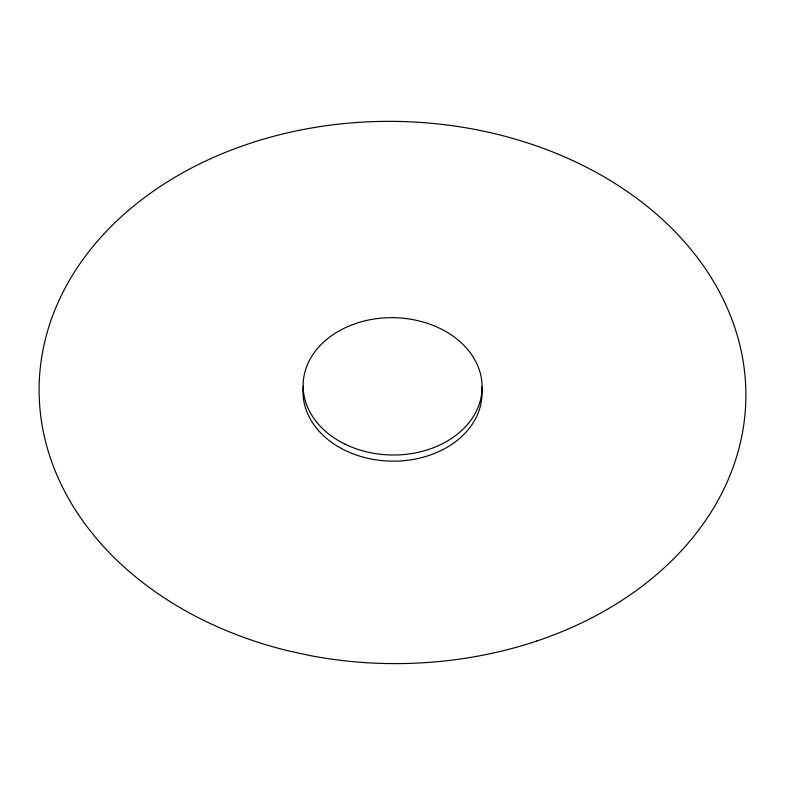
<?xml version="1.0" encoding="UTF-8"?>
<svg xmlns="http://www.w3.org/2000/svg" width="785" height="785" viewBox="0 0 785 785"><rect width="100%" height="100%" fill="white"/><g stroke="black" fill="none" stroke-linecap="round" stroke-linejoin="round"><path stroke-width="1.18" d="M481.597 386.76A89.49 68.658 1 0 1 392.775 461.158A89.49 68.658 1 0 1 303.353 385.896M536.705 641.07C486.062 657.909 432.427 665.14 379.135 663.345A353.407 271.119 1 0 1 310.497 655.652L288.193 650.814A353.407 271.119 1 0 1 97.536 241.054A353.407 271.119 1 0 1 661.883 218.946A353.407 271.119 1 0 1 536.705 641.07M344.968 444.124A89.49 68.658 1 0 0 482.029 389.586A89.49 68.658 1 0 0 350.826 325.324A89.49 68.658 1 0 0 344.968 444.124"/></g></svg>
